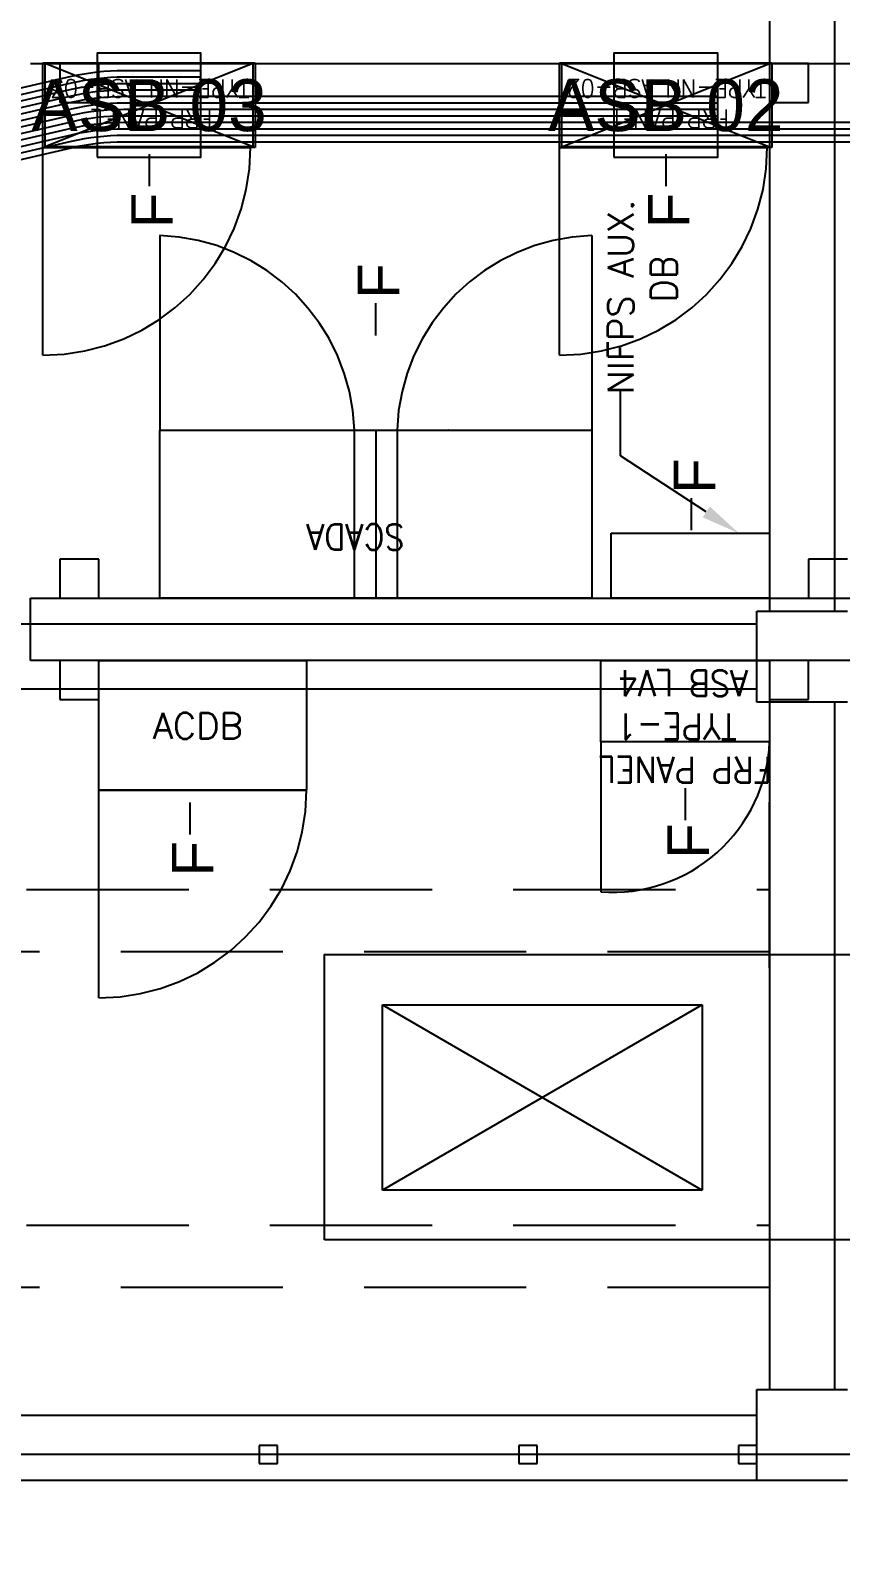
# Model space of a CAD drawing. Header units: metres. Extents: x 529718 to 530172, y 2673462 to 2673812.
# Drawn here: x 529935.14 to 529938.26, y 2673637.94 to 2673643.84 of the extents above; entities that cross this region are included whole.
import ezdxf
from ezdxf.enums import TextEntityAlignment as Align

# ---------------------------------------------------------------- set-up
doc = ezdxf.new("R2010")
doc.units = ezdxf.units.M
for name, pattern in [('DASHED', [0.75, 0.5, -0.25]), ('HIDDEN', [0.375, 0.25, -0.125]), ('PHANTOM', [63.5, 31.75, -6.35, 6.35, -6.35, 6.35, -6.35])]:
    doc.linetypes.add(name, pattern=pattern)
for name, color, linetype in [('1', 5, 'Continuous'), ('IDT', 7, 'Continuous'), ('LT Cable(AG) INV to LT Panel BL-23', 2, 'Continuous')]:
    doc.layers.add(name, color=color, linetype=linetype)
doc.styles.add('Arial', font='arial.ttf')
doc.styles.add('RomanS', font='romans.shx')
doc.styles.get("Standard").update_dxf_attribs({"font": 'Adani Regular.ttf'})

# ---------------------------------------------------------------- blocks, each defined once
blk = doc.blocks.new('ASB')
at = {"layer": '1', "color": 5}
blk.add_lwpolyline([(-0.2, -0.2), (0.2, -0.2), (0.2, 0.2), (-0.2, 0.2)], close=True, dxfattribs=at)
at = {"layer": '1', "color": 7}
blk.add_attdef('ID', text='', height=0.2, dxfattribs=at).set_placement((0, 0), align=Align.MIDDLE_CENTER)
blk = doc.blocks.new('IDT')
at = {"layer": 'IDT', "color": 8}
for p, q in [((29.552, 18.4101), (29.902, 18.4101)), ((29.902, 18.4101), (29.902, 18.0601)), ((29.902, 18.4101), (33.552, 18.4101)), ((29.902, 18.3453), (29.902, 18.2753)), ((29.972, 18.3453), (29.902, 18.3453)), ((29.972, 18.2753), (29.972, 18.3453)), ((30.7481, 18.3453), (30.7481, 18.2753)), ((30.8181, 18.3453), (30.7481, 18.3453)), ((30.8181, 18.2753), (30.8181, 18.3453)), ((31.7481, 18.3453), (31.7481, 18.2753)), ((31.8181, 18.3453), (31.7481, 18.3453)), ((31.8181, 18.2753), (31.8181, 18.3453)), ((29.902, 18.2753), (29.972, 18.2753)), ((30.7481, 18.2753), (30.8181, 18.2753)), ((31.7481, 18.2753), (31.8181, 18.2753)), ((29.902, 18.1601), (33.552, 18.1601)), ((29.902, 18.0601), (29.552, 18.0601)), ((29.602, 15.4101), (29.602, 18.0601)), ((29.852, 15.4101), (29.852, 18.0601)), ((30.1117, 16.5771), (30.1117, 17.2916)), ((30.1117, 17.2916), (31.3439, 17.2916)), ((31.3439, 16.5771), (30.1117, 17.2916)), ((30.1117, 16.5771), (31.3439, 17.2916)), ((31.3439, 17.2916), (31.3439, 16.5771)), ((31.3439, 16.5771), (30.1117, 16.5771)), ((29.852, 16.4349), (29.852, 15.7954)), ((29.552, 15.4101), (29.902, 15.4101)), ((29.702, 15.3997), (29.702, 15.2497)), ((29.852, 15.3997), (29.702, 15.3997)), ((29.852, 15.2497), (29.852, 15.3997)), ((29.902, 15.4101), (29.902, 15.0601)), ((32.4369, 15.3997), (32.4369, 15.2497)), ((32.5869, 15.3997), (32.4369, 15.3997)), ((32.5869, 15.2497), (32.5869, 15.3997)), ((29.902, 15.3601), (33.552, 15.3601)), ((26.802, 15.2497), (32.6992, 15.2497)), ((29.702, 15.2497), (29.852, 15.2497)), ((32.4369, 15.2497), (32.5869, 15.2497)), ((32.6992, 15.2497), (32.6992, 15.0097)), ((29.902, 15.1101), (33.552, 15.1101)), ((29.902, 15.0601), (29.552, 15.0601)), ((29.602, 12.4101), (29.602, 15.0601)), ((29.852, 12.4101), (29.852, 15.0601)), ((32.6992, 15.0097), (26.802, 15.0097)), ((29.702, 15.0097), (29.552, 15.0097)), ((29.702, 14.8597), (29.702, 15.0097)), ((31.2873, 14.3618), (31.2873, 15.0097)), ((31.3698, 14.3618), (31.3698, 15.0097)), ((31.4523, 14.3618), (31.4523, 15.0097)), ((32.4369, 15.0097), (32.4369, 14.8597)), ((32.5869, 15.0097), (32.4369, 15.0097)), ((32.5869, 14.8597), (32.5869, 15.0097)), ((29.552, 14.8597), (29.702, 14.8597)), ((32.4369, 14.8597), (32.5869, 14.8597)), ((29.843, 13.2732), (30.661, 13.2732)), ((29.843, 12.9462), (29.843, 13.2732)), ((29.852, 12.9497), (29.852, 13.2697)), ((29.852, 13.2697), (30.652, 13.2697)), ((30.652, 13.2697), (29.852, 12.9497)), ((30.652, 12.9497), (29.852, 13.2697)), ((30.652, 13.2697), (30.652, 12.9497)), ((30.661, 13.2732), (30.661, 12.9462)), ((31.8339, 13.2732), (32.6519, 13.2732)), ((31.8339, 12.9462), (31.8339, 13.2732)), ((31.8429, 12.9497), (31.8429, 13.2697)), ((31.8429, 13.2697), (32.6429, 13.2697)), ((31.8429, 12.9497), (32.6429, 13.2697)), ((31.8429, 13.2697), (32.6429, 12.9497)), ((32.6429, 13.2697), (32.6429, 12.9497)), ((32.6519, 13.2732), (32.6519, 12.9462)), ((29.702, 13.0997), (29.702, 12.9497)), ((29.852, 13.0997), (29.702, 13.0997)), ((29.852, 12.9497), (29.852, 13.0997)), ((32.4369, 13.0997), (32.4369, 12.9497)), ((32.5869, 13.0997), (32.4369, 13.0997)), ((32.5869, 12.9497), (32.5869, 13.0997)), ((32.6992, 12.9497), (26.802, 12.9497)), ((29.702, 12.9497), (29.852, 12.9497)), ((30.661, 12.9462), (29.843, 12.9462)), ((30.652, 12.9497), (29.852, 12.9497)), ((32.6519, 12.9462), (31.8339, 12.9462)), ((32.6429, 12.9497), (31.8429, 12.9497)), ((32.4369, 12.9497), (32.5869, 12.9497))]:
    blk.add_line(p, q, dxfattribs=at)
at = {"layer": 'IDT', "color": 8, "linetype": 'PHANTOM', "ltscale": 0.25}
blk.add_line((25.6331, 18.3103), (33.7831, 18.3103), dxfattribs=at)
at = {"layer": 'IDT', "color": 8, "linetype": 'HIDDEN', "ltscale": 2.5}
for p, q in [((29.852, 17.6665), (33.652, 17.6665)), ((33.652, 17.4265), (29.852, 17.4265)), ((29.852, 16.3729), (33.652, 16.3729)), ((33.652, 16.1329), (29.852, 16.1329))]:
    blk.add_line(p, q, dxfattribs=at)
at = {"layer": 'IDT', "color": 8, "linetype": 'DASHED', "ltscale": 5}
for p, q in [((32.4365, 16.5497), (32.4365, 15.7497)), ((30.502, 15.5637), (30.502, 16.1417)), ((32.3927, 15.7497), (31.6365, 15.7497)), ((32.4365, 15.7497), (32.3927, 15.7497)), ((30.5375, 13.6118), (30.5375, 14.3618)), ((32.202, 13.6118), (32.202, 14.3618)), ((30.661, 14.0732), (30.661, 13.2732)), ((32.6519, 14.0732), (32.6519, 13.2732)), ((30.5375, 13.6118), (30.5375, 13.6118)), ((32.202, 13.6118), (32.202, 13.6118)), ((30.6172, 13.2732), (29.861, 13.2732)), ((30.661, 13.2732), (30.6172, 13.2732)), ((32.6081, 13.2732), (31.8519, 13.2732)), ((32.6519, 13.2732), (32.6081, 13.2732))]:
    blk.add_line(p, q, dxfattribs=at)
at = {"layer": 'IDT', "color": 7}
for p, q in [((32.0863, 15.8484), (32.0863, 15.9209)), ((30.177, 15.7932), (30.177, 15.8657)), ((32.0863, 15.7973), (32.0863, 15.8484)), ((30.177, 15.7421), (30.177, 15.7932)), ((31.6365, 15.7486), (32.4369, 15.7497)), ((31.6365, 15.2497), (31.6365, 15.7486)), ((32.4369, 15.7497), (32.4369, 15.2497)), ((29.852, 15.5637), (30.502, 15.5637)), ((29.852, 15.2497), (29.852, 15.5637)), ((30.502, 15.5637), (30.502, 15.2497)), ((30.502, 15.2497), (29.852, 15.2497)), ((32.4369, 15.2497), (31.6365, 15.2497)), ((29.852, 15.0097), (30.462, 15.0097)), ((29.852, 14.7597), (29.852, 15.0097)), ((30.462, 15.0097), (30.462, 14.7597)), ((30.5375, 15.0097), (32.202, 15.0097)), ((30.5375, 14.3618), (30.5375, 15.0097)), ((32.202, 15.0097), (32.202, 14.3618)), ((30.462, 14.7597), (29.852, 14.7597)), ((30.1529, 14.748), (30.1529, 14.6969)), ((30.1529, 14.6969), (30.1529, 14.6243)), ((32.202, 14.3618), (30.5375, 14.3618)), ((31.3698, 13.9969), (31.3698, 13.9457)), ((31.3698, 13.9457), (31.3698, 13.8732)), ((30.252, 13.3493), (30.252, 13.4218)), ((32.2429, 13.3493), (32.2429, 13.4218)), ((30.252, 13.2982), (30.252, 13.3493)), ((32.2429, 13.2982), (32.2429, 13.3493)), ((29.843, 13.2732), (30.661, 13.2732)), ((29.843, 12.9462), (29.843, 13.2732)), ((30.661, 13.2732), (30.661, 12.9462)), ((31.8339, 13.2732), (32.6519, 13.2732)), ((31.8339, 12.9462), (31.8339, 13.2732)), ((32.6519, 13.2732), (32.6519, 12.9462)), ((30.661, 12.9462), (29.843, 12.9462)), ((32.6519, 12.9462), (31.8339, 12.9462))]:
    blk.add_line(p, q, dxfattribs=at)
at = {"layer": 'IDT', "color": 8, "linetype": 'ByBlock', "lineweight": -2, "ltscale": 0.1}
for p, q in [((30.096, 14.6774), (30.426, 14.4611)), ((30.426, 14.4611), (30.426, 14.2072))]:
    blk.add_line(p, q, dxfattribs=at)
at = {"layer": 'IDT', "color": 8}
blk.add_lwpolyline([(31.567, 17.4829), (31.567, 16.3829), (28.767, 16.3829), (28.767, 17.4829)], close=True, dxfattribs=at)
at = {"layer": 'IDT', "color": 8, "linetype": 'DASHED', "ltscale": 5}
for centre, radius, start, end in [((32.4365, 15.7497), 0.8, 90, 180), ((30.4575, 15.5373), 0.606, 85.7856, 177.50336), ((30.512, 14.3876), 0.7761, 271.87815, 358.10123), ((29.6994, 14.7411), 1.4413, 344.74337, 344.78968), ((32.2275, 14.3876), 0.7761, 181.89877, 268.12185), ((30.661, 13.2732), 0.8, 90, 180), ((32.6519, 13.2732), 0.8, 90, 180)]:
    blk.add_arc(centre, radius, start, end, dxfattribs=at)
at = {"layer": 'IDT', "color": 8, "ltscale": 0.1}
blk.add_solid([(30.0823, 14.6565), (29.9705, 14.7597), (30.1097, 14.6983)], dxfattribs=at)
at = {"layer": 'IDT', "color": 7, "style": 'Arial'}
for p in [(31.9951, 16.0827), (30.0858, 16.0139), (30.0617, 14.6072), (31.2786, 13.856), (30.1608, 13.5836), (32.1517, 13.5836)]:
    blk.add_text('F', height=0.16, rotation=270, dxfattribs=at).set_placement(p)
at = {"layer": 'IDT', "color": 7, "style": 'RomanS', "width": 0.9}
for s, height, p in [('FRP PANEL', 0.1, (29.8434, 15.6209)), ('TYPE-1', 0.1, (29.9782, 15.4542)), ('ASB LV4', 0.1, (29.9342, 15.2876)), ('SCADA', 0.1, (31.2586, 14.724)), ('FRP PANEL', 0.07, (30.0088, 13.1269)), ('FRP PANEL', 0.07, (31.9997, 13.1269)), ('TYPE-NN ASB-02', 0.07, (29.8647, 13.0102)), ('TYPE-NN ASB-03', 0.07, (31.8556, 13.0102))]:
    blk.add_text(s, height=height, dxfattribs=at).set_placement(p)
at = {"layer": 'IDT', "color": 7, "ltscale": 0.1, "style": 'RomanS'}
blk.add_text('ACDB', height=0.1, rotation=180, dxfattribs=at).set_placement((32.2286, 15.5521))
at = {"layer": 'IDT', "color": 8, "style": 'RomanS'}
for s, p in [('NIFPS AUX.', (30.376, 14.2243)), (' DB', (30.2093, 13.9386))]:
    blk.add_text(s, height=0.1, rotation=270, dxfattribs=at).set_placement(p)

msp = doc.modelspace()

# ---------------------------------------------------------------- linework, layer by layer
at = {"layer": 'LT Cable(AG) INV to LT Panel BL-23', "color": 5}
for points in [[(529935.8004, 2673643.6861), (529935.5027, 2673643.6861, 0.056692), (529935.3006, 2673643.6632), (529933.7265, 2673643.3003, -0.056692), (529933.5243, 2673643.2773), (529929.6223, 2673643.2773, 0.414214), (529928.7223, 2673642.3773), (529928.7223, 2673625.1544, 0.03905), (529928.7332, 2673625.0145), (529928.8213, 2673624.4547, -0.03905), (529928.8323, 2673624.3148), (529928.8323, 2673579.7102, 0.414214), (529929.7323, 2673578.8102), (530104.465, 2673578.8102, 0.414214), (530105.365, 2673579.7102), (530105.365, 2673580.1898)], [(529935.8004, 2673643.6611), (529935.5027, 2673643.6611, 0.056692), (529935.3006, 2673643.6382), (529933.7265, 2673643.2753, -0.056692), (529933.5243, 2673643.2523), (529929.6473, 2673643.2523, 0.414214), (529928.7473, 2673642.3523), (529928.7473, 2673625.1564, 0.03905), (529928.7582, 2673625.0164), (529928.8463, 2673624.4567, -0.03905), (529928.8573, 2673624.3167), (529928.8573, 2673557.2352, 0.414214), (529929.7573, 2673556.3352), (530104.465, 2673556.3352, 0.414214), (530105.365, 2673557.2352), (530105.365, 2673557.6898)], [(529935.8004, 2673643.6361), (529935.5027, 2673643.6361, 0.056692), (529935.3006, 2673643.6132), (529933.7265, 2673643.2503, -0.056692), (529933.5243, 2673643.2273), (529929.6723, 2673643.2273, 0.414214), (529928.7723, 2673642.3273), (529928.7723, 2673625.1583, 0.03905), (529928.7832, 2673625.0184), (529928.8713, 2673624.4586, -0.03905), (529928.8823, 2673624.3187), (529928.8823, 2673557.2602, 0.414214), (529929.7823, 2673556.3602), (530007.289, 2673556.3602, 0.414214), (530008.189, 2673557.2602), (530008.189, 2673557.6898)], [(529935.8004, 2673643.6111), (529935.5027, 2673643.6111, 0.056692), (529935.3006, 2673643.5882), (529933.7265, 2673643.2253, -0.056692), (529933.5243, 2673643.2023), (529929.6973, 2673643.2023, 0.414214), (529928.7973, 2673642.3023), (529928.7973, 2673625.1603, 0.03905), (529928.8082, 2673625.0204), (529928.8963, 2673624.4606, -0.03905), (529928.9073, 2673624.3207), (529928.9073, 2673557.2852, 0.414214), (529929.8073, 2673556.3852), (529942.505, 2673556.3852, 0.414214), (529943.405, 2673557.2852), (529943.405, 2673557.6898)], [(529937.7913, 2673643.5861), (529935.5027, 2673643.5861, 0.056692), (529935.3006, 2673643.5632), (529933.7265, 2673643.2003, -0.056692), (529933.5243, 2673643.1773), (529929.7223, 2673643.1773, 0.414214), (529928.8223, 2673642.2773), (529928.8223, 2673625.1622, 0.03905), (529928.8332, 2673625.0223), (529928.9213, 2673624.4625, -0.03905), (529928.9323, 2673624.3226), (529928.9323, 2673534.8122, 0.414214), (529929.8323, 2673533.9122), (530104.465, 2673533.9122, 0.414214), (530105.365, 2673534.8122), (530105.365, 2673535.1918)], [(529937.7913, 2673643.5611), (529935.5027, 2673643.5611, 0.056692), (529935.3006, 2673643.5382), (529933.7265, 2673643.1753, -0.056692), (529933.5243, 2673643.1523), (529929.7473, 2673643.1523, 0.414214), (529928.8473, 2673642.2523), (529928.8473, 2673625.1642, 0.03905), (529928.8582, 2673625.0243), (529928.9463, 2673624.4645, -0.03905), (529928.9573, 2673624.3246), (529928.9573, 2673534.8372, 0.414214), (529929.8573, 2673533.9372), (530007.289, 2673533.9372, 0.414214), (530008.189, 2673534.8372), (530008.189, 2673535.1898)], [(529937.7913, 2673643.5361), (529935.5027, 2673643.5361, 0.056692), (529935.3006, 2673643.5132), (529933.7265, 2673643.1503, -0.056692), (529933.5243, 2673643.1273), (529929.7723, 2673643.1273, 0.414214), (529928.8723, 2673642.2273), (529928.8723, 2673625.1662, 0.03905), (529928.8832, 2673625.0262), (529928.9713, 2673624.4665, -0.03905), (529928.9823, 2673624.3265), (529928.9823, 2673519.8622, 0.414214), (529929.8823, 2673518.9622), (529942.505, 2673518.9622, 0.414214), (529943.405, 2673519.8622), (529943.405, 2673520.1898)], [(529937.7913, 2673643.5111), (529935.5027, 2673643.5111, 0.056692), (529935.3006, 2673643.4882), (529933.7265, 2673643.1253, -0.056692), (529933.5243, 2673643.1023), (529929.7973, 2673643.1023, 0.414214), (529928.8973, 2673642.2023), (529928.8973, 2673625.1681, 0.03905), (529928.9082, 2673625.0282), (529928.9963, 2673624.4684, -0.03905), (529929.0073, 2673624.3285), (529929.0073, 2673504.8872, 0.414214), (529929.9073, 2673503.9872), (530104.465, 2673503.9872, 0.414214), (530105.365, 2673504.8872), (530105.365, 2673505.1918)], [(529939.9483, 2673643.4861), (529935.5027, 2673643.4861, 0.056692), (529935.3006, 2673643.4632), (529933.7265, 2673643.1003, -0.056692), (529933.5243, 2673643.0773), (529929.8223, 2673643.0773, 0.414214), (529928.9223, 2673642.1773), (529928.9223, 2673625.1701, 0.03905), (529928.9332, 2673625.0301), (529929.0213, 2673624.4704, -0.03905), (529929.0323, 2673624.3304), (529929.0323, 2673504.9122, 0.414214), (529929.9323, 2673504.0122), (530007.289, 2673504.0122, 0.414214), (530008.189, 2673504.9122), (530008.189, 2673505.1898)], [(529939.9483, 2673643.4611), (529935.5027, 2673643.4611, 0.056692), (529935.3006, 2673643.4382), (529933.7265, 2673643.0753, -0.056692), (529933.5243, 2673643.0523), (529929.8473, 2673643.0523, 0.414214), (529928.9473, 2673642.1523), (529928.9473, 2673625.172, 0.03905), (529928.9582, 2673625.0321), (529929.0463, 2673624.4723, -0.03905), (529929.0573, 2673624.3324), (529929.0573, 2673474.9372, 0.414214), (529929.9573, 2673474.0372), (530104.465, 2673474.0372, 0.414214), (530105.365, 2673474.9372), (530105.365, 2673475.1918)], [(529939.9483, 2673643.4361), (529935.5027, 2673643.4361, 0.056692), (529935.3006, 2673643.4132), (529933.7265, 2673643.0503, -0.056692), (529933.5243, 2673643.0273), (529929.8723, 2673643.0273, 0.414214), (529928.9723, 2673642.1273), (529928.9723, 2673625.174, 0.03905), (529928.9832, 2673625.034), (529929.0713, 2673624.4743, -0.03905), (529929.0823, 2673624.3343), (529929.0823, 2673474.9622, 0.414214), (529929.9823, 2673474.0622), (530007.289, 2673474.0622, 0.414214), (530008.189, 2673474.9622), (530008.189, 2673475.1898)], [(529939.9483, 2673643.4111), (529935.5027, 2673643.4111, 0.056692), (529935.3006, 2673643.3882), (529933.7265, 2673643.0253, -0.056692), (529933.5243, 2673643.0023), (529929.8973, 2673643.0023, 0.414214), (529928.9973, 2673642.1023), (529928.9973, 2673625.1759, 0.03905), (529929.0082, 2673625.036), (529929.0963, 2673624.4762, -0.03905), (529929.1073, 2673624.3363), (529929.1073, 2673474.9872, 0.414214), (529930.0073, 2673474.0872), (529942.505, 2673474.0872, 0.414214), (529943.405, 2673474.9872), (529943.405, 2673475.1898)]]:
    msp.add_lwpolyline(points, format="xyb", dxfattribs=at)

# ---------------------------------------------------------------- block references
at = {"layer": '1'}
for p, values in [((529935.6004, 2673643.5533), {'ID': 'ASB 03'}), ((529937.5913, 2673643.5533), {'ID': 'ASB 02'})]:
    msp.add_blockref('ASB', p, dxfattribs=at).add_auto_attribs(values)
at = {"layer": 'IDT', "color": 8, "rotation": 180}
msp.add_blockref('IDT', (529967.8433, 2673656.663), dxfattribs=at)

doc.saveas('drawing.dxf')
